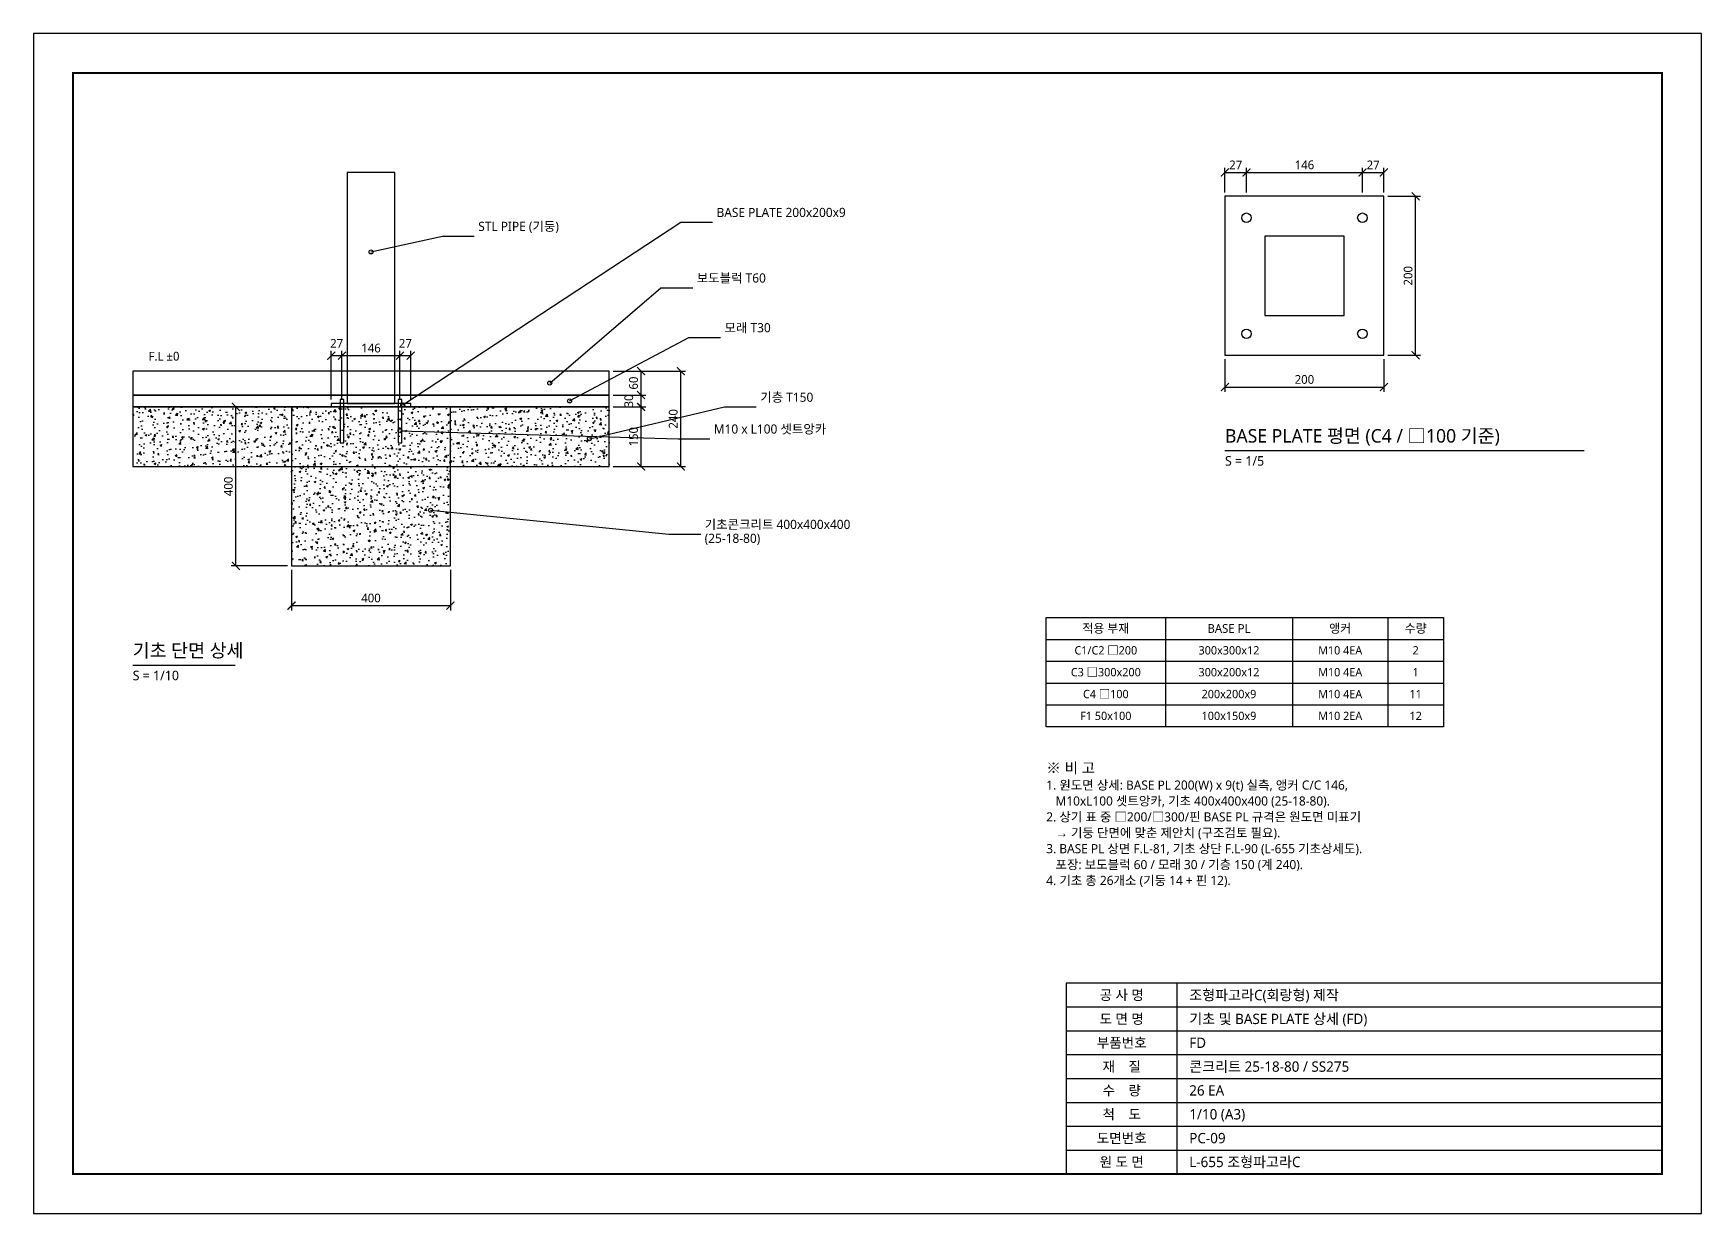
# Model space of a CAD drawing. Header units: millimetres. Extents: x 0 to 650420, y 0 to 14850.
# Drawn here: x 450000 to 454200, y 0 to 2970 of the extents above; entities that cross this region are included whole.
import ezdxf
from ezdxf.enums import TextEntityAlignment as Align

# ---------------------------------------------------------------- set-up
doc = ezdxf.new("R2010")
doc.units = ezdxf.units.MM
for name, color, linetype in [('DIM', 3, 'Continuous'), ('FRAME', 7, 'Continuous'), ('HATCH', 8, 'Continuous'), ('OUTLINE', 7, 'Continuous'), ('TEXT', 7, 'Continuous'), ('THIN', 8, 'Continuous')]:
    doc.layers.add(name, color=color, linetype=linetype)
doc.styles.add('KOR', font='NanumGothic.ttf')
doc.dimstyles.new('PART', dxfattribs={"dimtxt": 2.2, "dimasz": 2, "dimexe": 1.2, "dimexo": 1, "dimgap": 0.8, "dimtad": 1, "dimdec": 1, "dimlfac": 100, "dimdsep": 46, "dimtxsty": 'KOR', "dimblk": 'ARCHTICK', "dimcen": 2.5, "dimclrd": 3, "dimclre": 3, "dimclrt": 3, "dimazin": 3, "dimtfac": 0.5, "dimtmove": 2, "dimatfit": 3})

# ---------------------------------------------------------------- blocks, each defined once
blk = doc.blocks.new('_ARCHTICK')
at = {"color": 0, "linetype": 'BYBLOCK', "const_width": 0.15}
blk.add_lwpolyline([(-0.5, -0.5), (0.5, 0.5)], dxfattribs=at)

msp = doc.modelspace()

# ---------------------------------------------------------------- hatches: boundary and pattern name
at = {"layer": 'HATCH'}
h = msp.add_hatch(dxfattribs=at)
h.set_pattern_fill('AR-CONC', scale=0.25)
h.paths.add_polyline_path([(450250, 1880), (450650, 1880), (450650, 2030), (450250, 2030)])
h = msp.add_hatch(dxfattribs=at)
h.set_pattern_fill('AR-CONC', scale=0.25)
h.paths.add_polyline_path([(450650, 1630), (451050, 1630), (451050, 2030), (450650, 2030)])
h = msp.add_hatch(dxfattribs=at)
h.set_pattern_fill('AR-CONC', scale=0.25)
h.paths.add_polyline_path([(451050, 1880), (451450, 1880), (451450, 2030), (451050, 2030)])

# ---------------------------------------------------------------- linework, layer by layer
at = {"layer": 'DIM'}
for points in [[(450930, 2035), (451630, 2495), (451710, 2495)], [(450850, 2420), (451030, 2460), (451110, 2460)], [(451300, 2090), (451580, 2330), (451660, 2330)], [(451350, 2045), (451650, 2205), (451730, 2205)], [(451400, 1950), (451740, 2030), (451820, 2030)], [(450923, 1970), (451623, 1950), (451703, 1950)], [(451000, 1770), (451600, 1710), (451680, 1710)]]:
    msp.add_lwpolyline(points, dxfattribs=at)
for centre in [(450850, 2420), (451300, 2090), (450930, 2035), (451350, 2045), (450923, 1970), (451400, 1950), (451000, 1770)]:
    msp.add_circle(centre, 5, dxfattribs=at)
at = {"layer": 'FRAME'}
for points in [[(450000, 0), (454200, 0), (454200, 2970), (450000, 2970)], [(452550, 1500), (453550, 1500), (453550, 1225), (452550, 1225)], [(452600, 100), (454100, 100), (454100, 580), (452600, 580)]]:
    msp.add_lwpolyline(points, close=True, dxfattribs=at)
at = {"layer": 'FRAME', "const_width": 5}
msp.add_lwpolyline([(450100, 100), (454100, 100), (454100, 2870), (450100, 2870)], close=True, dxfattribs=at)
at = {"layer": 'OUTLINE'}
for points in [[(450790, 2039), (450910, 2039), (450910, 2620), (450790, 2620)], [(453000, 2160), (453400, 2160), (453400, 2560), (453000, 2560)], [(450650, 1630), (451050, 1630), (451050, 2030), (450650, 2030)], [(450750, 2030), (450950, 2030), (450950, 2039), (450750, 2039)]]:
    msp.add_lwpolyline(points, close=True, dxfattribs=at)
for centre in [(453054, 2506), (453346, 2506), (453054, 2214), (453346, 2214)]:
    msp.add_circle(centre, 12, dxfattribs=at)
at = {"layer": 'TEXT'}
for points in [[(453000, 1920), (453904.4, 1920)], [(450250, 1380), (450508.4, 1380)]]:
    msp.add_lwpolyline(points, dxfattribs=at)
at = {"layer": 'THIN'}
for points in [[(453100, 2260), (453300, 2260), (453300, 2460), (453100, 2460)], [(450250, 2060), (451450, 2060), (451450, 2120), (450250, 2120)], [(450250, 2030), (451450, 2030), (451450, 2060), (450250, 2060)], [(450250, 1880), (451450, 1880), (451450, 2030), (450250, 2030)], [(450772, 1940), (450782, 1940), (450782, 2049), (450772, 2049)], [(450918, 1940), (450928, 1940), (450928, 2049), (450918, 2049)]]:
    msp.add_lwpolyline(points, close=True, dxfattribs=at)
for points in [[(452850, 1500), (452850, 1225)], [(453170, 1500), (453170, 1225)], [(453410, 1500), (453410, 1225)], [(452550, 1445), (453550, 1445)], [(452550, 1390), (453550, 1390)], [(452550, 1335), (453550, 1335)], [(452550, 1280), (453550, 1280)], [(452880, 100), (452880, 580)], [(452600, 520), (454100, 520)], [(452600, 460), (454100, 460)], [(452600, 400), (454100, 400)], [(452600, 340), (454100, 340)], [(452600, 280), (454100, 280)], [(452600, 220), (454100, 220)], [(452600, 160), (454100, 160)]]:
    msp.add_lwpolyline(points, dxfattribs=at)

# ---------------------------------------------------------------- texts
at = {"layer": 'TEXT', "style": 'KOR'}
for s, height, p in [('BASE PLATE 200x200x9', 23, (451720, 2501)), ('STL PIPE (기둥)', 23, (451120, 2466)), ('보도블럭 T60', 23, (451670, 2336)), ('모래 T30', 23, (451740, 2211)), ('F.L ±0', 22, (450290, 2140)), ('기층 T150', 23, (451830, 2036)), ('M10 x L100 셋트앙카', 23, (451713, 1956)), ('BASE PLATE 평면 (C4 / □100 기준)', 34, (453000, 1930)), ('S = 1/5', 24, (453000, 1875)), ('기초콘크리트 400x400x400', 23, (451690, 1716)), ('(25-18-80)', 23, (451690, 1681)), ('기초 단면 상세', 34, (450250, 1390)), ('S = 1/10', 24, (450250, 1335)), ('※ 비 고', 27, (452550, 1100)), ('1. 원도면 상세: BASE PL 200(W) x 9(t) 실측, 앵커 C/C 146,', 23, (452550, 1060)), ('   M10xL100 셋트앙카, 기초 400x400x400 (25-18-80).', 23, (452550, 1020)), ('2. 상기 표 중 □200/□300/핀 BASE PL 규격은 원도면 미표기', 23, (452550, 980)), ('   → 기둥 단면에 맞춘 제안치 (구조검토 필요).', 23, (452550, 940)), ('3. BASE PL 상면 F.L-81, 기초 상단 F.L-90 (L-655 기초상세도).', 23, (452550, 900)), ('   포장: 보도블럭 60 / 모래 30 / 기층 150 (계 240).', 23, (452550, 860)), ('4. 기초 총 26개소 (기둥 14 + 핀 12).', 23, (452550, 820))]:
    msp.add_text(s, height=height, dxfattribs=at).set_placement(p, align=Align.BOTTOM_LEFT)
for s, height, p in [('적용 부재', 22, (452700, 1472.5)), ('BASE PL', 22, (453010, 1472.5)), ('앵커', 22, (453290, 1472.5)), ('수량', 22, (453480, 1472.5)), ('C1/C2 □200', 20.9, (452700, 1417.5)), ('300x300x12', 20.9, (453010, 1417.5)), ('M10 4EA', 20.9, (453290, 1417.5)), ('2', 20.9, (453480, 1417.5)), ('C3 □300x200', 20.9, (452700, 1362.5)), ('300x200x12', 20.9, (453010, 1362.5)), ('M10 4EA', 20.9, (453290, 1362.5)), ('1', 20.9, (453480, 1362.5)), ('C4 □100', 20.9, (452700, 1307.5)), ('200x200x9', 20.9, (453010, 1307.5)), ('M10 4EA', 20.9, (453290, 1307.5)), ('11', 20.9, (453480, 1307.5)), ('F1 50x100', 20.9, (452700, 1252.5)), ('100x150x9', 20.9, (453010, 1252.5)), ('M10 2EA', 20.9, (453290, 1252.5)), ('12', 20.9, (453480, 1252.5)), ('공 사 명', 25, (452740, 550)), ('도 면 명', 25, (452740, 490)), ('부품번호', 25, (452740, 430)), ('재    질', 25, (452740, 370)), ('수    량', 25, (452740, 310)), ('척    도', 25, (452740, 250)), ('도면번호', 25, (452740, 190)), ('원 도 면', 25, (452740, 130))]:
    msp.add_text(s, height=height, dxfattribs=at).set_placement(p, align=Align.MIDDLE_CENTER)
for s, p in [('조형파고라C(회랑형) 제작', (452910, 550)), ('기초 및 BASE PLATE 상세 (FD)', (452910, 490)), ('FD', (452910, 430)), ('콘크리트 25-18-80 / SS275', (452910, 370)), ('26 EA', (452910, 310)), ('1/10 (A3)', (452910, 250)), ('PC-09', (452910, 190)), ('L-655 조형파고라C', (452910, 130))]:
    msp.add_text(s, height=26, dxfattribs=at).set_placement(p, align=Align.MIDDLE_LEFT)

# ---------------------------------------------------------------- dimensions: what is measured, and where the dimension line sits
at = {"layer": 'DIM'}
for base, p1, p2, override in [((453000, 2620), (453000, 2560), (453054, 2560), {"dimscale": 10, "dimlfac": 0.5}), ((453054, 2620), (453054, 2560), (453346, 2560), {"dimscale": 10, "dimlfac": 0.5}), ((453346, 2620), (453346, 2560), (453400, 2560), {"dimscale": 10, "dimlfac": 0.5}), ((450750, 2159), (450750, 2039), (450777, 2039), {"dimscale": 10, "dimlfac": 1}), ((450777, 2159), (450777, 2039), (450923, 2039), {"dimscale": 10, "dimlfac": 1}), ((450923, 2159), (450923, 2039), (450950, 2039), {"dimscale": 10, "dimlfac": 1}), ((453000, 2080), (453000, 2160), (453400, 2160), {"dimscale": 10, "dimlfac": 0.5}), ((450650, 1530), (450650, 1630), (451050, 1630), {"dimscale": 10, "dimlfac": 1})]:
    msp.add_linear_dim(base=base, p1=p1, p2=p2, dimstyle='PART', override=override, dxfattribs=at).render()
for base, p1, p2, override in [((453480, 2160), (453400, 2160), (453400, 2560), {"dimscale": 10, "dimlfac": 0.5}), ((451530, 2060), (451450, 2060), (451450, 2120), {"dimscale": 10, "dimlfac": 1}), ((451630, 1880), (451450, 1880), (451450, 2120), {"dimscale": 10, "dimlfac": 1}), ((451530, 2030), (451450, 2030), (451450, 2060), {"dimscale": 10, "dimlfac": 1}), ((450510, 1630), (450650, 1630), (450650, 2030), {"dimscale": 10, "dimlfac": 1}), ((451530, 1880), (451450, 1880), (451450, 2030), {"dimscale": 10, "dimlfac": 1})]:
    msp.add_linear_dim(base=base, p1=p1, p2=p2, angle=90, dimstyle='PART', override=override, dxfattribs=at).render()

doc.saveas('drawing.dxf')
